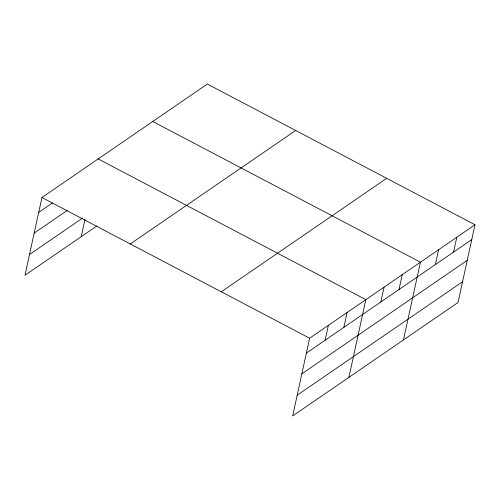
<?xml version="1.0" encoding="UTF-8"?>
<svg xmlns="http://www.w3.org/2000/svg" width="500" height="500" viewBox="0 0 500 500"><rect width="100%" height="100%" fill="white"/><g stroke="black" fill="none" stroke-linecap="round" stroke-linejoin="round"><path stroke-width="0.75" d="M475 224.756L309.613 338.225L292.663 415.95L458.056 302.481L475 224.756L207.338 84.05L41.944 197.519L25 275.244L96.919 225.906M81.231 236.663L84.95 219.619M325.119 340.213L328.356 325.369M343.862 327.356L347.1 312.506M348.894 377.369L365.844 299.644L98.181 158.938M380.8 302.013L384.038 287.162M398.994 289.531L402.231 274.681M403.475 339.925L420.419 262.2L152.756 121.494M435.375 264.569L438.612 249.719M453.569 252.087L456.806 237.237M38.712 212.369L52.456 202.938M34.188 233.119L67.3 210.4M29.525 254.494L82.631 218.056M130.275 243.95L295.663 130.481M221.281 291.794L386.669 178.319M306.375 353.075L471.763 239.6M301.85 373.825L467.238 260.35M297.188 395.2L462.575 281.731M41.944 197.519L309.613 338.225"/></g></svg>
